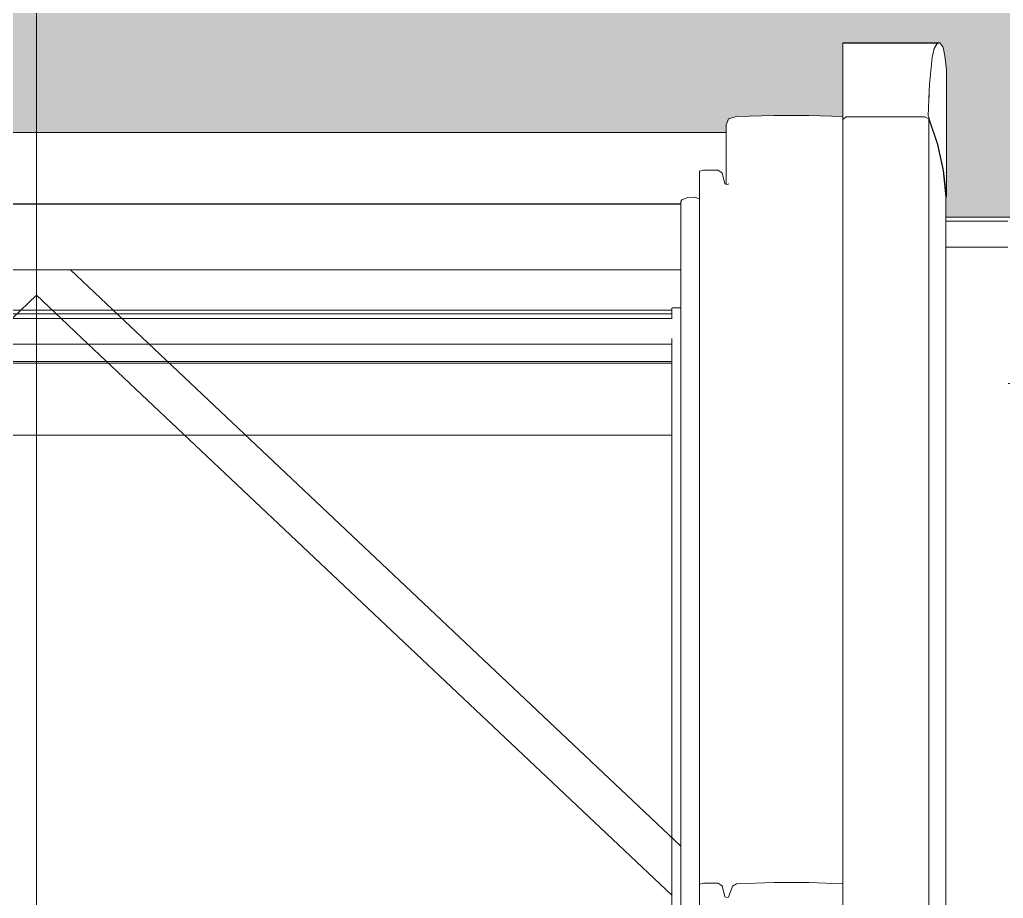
# Model space of a CAD drawing. Header units: metres. Extents: x -208 to 1512, y -277 to 123.
# Drawn here: x 4.2089 to 4.6692, y -2.5162 to -2.1051 of the extents above; entities that cross this region are included whole.
import ezdxf

# ---------------------------------------------------------------- set-up
doc = ezdxf.new("R2010")
doc.units = ezdxf.units.M
doc.header["$MEASUREMENT"] = 0
doc.linetypes.add('Wipeout_Contour', pattern=[1, 0, -1])
doc.layers.add('325 Dachfenster', color=7, linetype='Continuous')
doc.layers.add('330 Dachaufbau', color=7, linetype='Continuous')

# ---------------------------------------------------------------- blocks, each defined once
blk = doc.blocks.new('Dachfläche_17_4', base_point=(-0.00106, 0.07))
at = {"color": 254, "linetype": 'Wipeout_Contour', "lineweight": 0, "ltscale": 20.895429}
blk.add_wipeout([(3.805, -2.1975), (3.805, -2.22224), (5.505, -2.22224), (5.505, -2.1975)], dxfattribs=at).dxf.layer = '330 Dachaufbau'
at = {"layer": '330 Dachaufbau', "linetype": 'Continuous', "lineweight": 0, "true_color": 0x000000}
h = blk.add_hatch(color=18, dxfattribs=at)
h.paths.add_polyline_path([(3.445, -0.4), (3.755, -0.4), (3.755, 0.07), (2.8, 0.07), (2.8, -0.77152), (1.05, -0.77152), (1.05, 0.07), (-0.00106, 0.07), (0.01606, -4.6), (6.325, -4.6), (6.325, -0.82361), (3.445, -0.82361)])
h.paths.add_polyline_path([(3.805, -2.1975), (5.505, -2.1975), (5.505, -3.79873), (3.805, -3.79873)], flags=0)
h.paths.add_polyline_path([(1.075, -3.79873), (1.075, -2.1975), (2.775, -2.1975), (2.775, -3.79873)], flags=0)
at = {"layer": '330 Dachaufbau', "color": 7, "linetype": 'Continuous', "lineweight": 18, "flags": 128}
blk.add_lwpolyline([(5.505, -2.1975), (3.805, -2.1975)], dxfattribs=at)
at = {"color": 254, "linetype": 'Wipeout_Contour', "lineweight": 0, "ltscale": 20.995617}
blk.add_wipeout([(3.805, -2.2576), (3.805, -2.27528), (5.505, -2.27528), (5.505, -2.2576)], dxfattribs=at).dxf.layer = '330 Dachaufbau'
at = {"layer": '330 Dachaufbau', "color": 7, "linetype": 'Continuous', "lineweight": 18, "flags": 128}
blk.add_lwpolyline([(3.805, -2.27528), (5.505, -2.27528)], dxfattribs=at)
at = {"color": 254, "linetype": 'Wipeout_Contour', "lineweight": 0, "ltscale": 20.949564}
blk.add_wipeout([(3.805, -2.22224), (3.805, -2.2576), (5.505, -2.2576), (5.505, -2.22224)], dxfattribs=at).dxf.layer = '330 Dachaufbau'
blk = doc.blocks.new('DF Marker 27[476]_4', base_point=(4.21685, -2.22182))
at = {"layer": '325 Dachfenster', "color": 7, "linetype": 'Continuous', "lineweight": 13}
blk.add_line((4.21685, 1.53443), (4.21685, -4.11337), dxfattribs=at)
blk = doc.blocks.new('VELUX SlopeRoofBundle[18]_4')
at = {"color": 254, "linetype": 'Wipeout_Contour', "lineweight": 0, "ltscale": 20.455359}
blk.add_wipeout([(4.59405, -2.1228), (4.59405, -2.13533), (4.63468, -2.13533), (4.63589, -2.1228)], dxfattribs=at).dxf.layer = '325 Dachfenster'
at = {"color": 254, "linetype": 'Wipeout_Contour', "lineweight": 0, "ltscale": 14.44425}
blk.add_wipeout([(4.53955, -2.15426), (4.54056, -2.15159), (4.54055, -2.1515)], dxfattribs=at).dxf.layer = '325 Dachfenster'
at = {"color": 254, "linetype": 'Wipeout_Contour', "lineweight": 0, "ltscale": 19.185869}
blk.add_wipeout([(3.91535, -2.19156), (3.91535, -2.20216), (4.51835, -2.20216), (4.51835, -2.19156)], dxfattribs=at).dxf.layer = '325 Dachfenster'
at = {"color": 254, "linetype": 'Wipeout_Contour', "lineweight": 0, "ltscale": 38.303674}
blk.add_wipeout([(3.91535, -2.2132), (3.91545, -2.21347), (3.91545, -2.21425), (4.51825, -2.21425), (4.51825, -2.21347), (4.51835, -2.2132), (4.51835, -2.21235), (3.91535, -2.21235)], dxfattribs=at).dxf.layer = '325 Dachfenster'
at = {"color": 254, "linetype": 'Wipeout_Contour', "lineweight": 0, "ltscale": 19.229514}
blk.add_wipeout([(3.91545, -2.21934), (3.91545, -2.2221), (4.51825, -2.2221), (4.51825, -2.21934)], dxfattribs=at).dxf.layer = '325 Dachfenster'
at = {"color": 254, "linetype": 'Wipeout_Contour', "lineweight": 0, "ltscale": 57.115561}
blk.add_wipeout([(4.64235, -2.22338), (4.64235, -2.75824), (4.64255, -2.76012), (4.64255, -2.76014), (4.64315, -2.76329), (4.64445, -2.77719), (4.64445, -2.79316), (4.64448, -2.84047), (4.65685, -2.84047), (4.65685, -2.22338)], dxfattribs=at).dxf.layer = '325 Dachfenster'
at = {"color": 254, "linetype": 'Wipeout_Contour', "lineweight": 0, "ltscale": 21.046727}
blk.add_wipeout([(4.53895, -2.51562), (4.53895, -2.69331), (4.53975, -2.69331), (4.53975, -2.51591)], dxfattribs=at).dxf.layer = '325 Dachfenster'
at = {"color": 254, "linetype": 'Wipeout_Contour', "lineweight": 0, "ltscale": 19.199157}
blk.add_wipeout([(3.91535, -2.20648), (4.51835, -2.20648), (4.51835, -2.20216), (3.91535, -2.20216)], dxfattribs=at).dxf.layer = '325 Dachfenster'
at = {"color": 254, "linetype": 'Wipeout_Contour', "lineweight": 0, "ltscale": 26.165526}
blk.add_wipeout([(4.64235, -2.21296), (4.64235, -2.22338), (4.65685, -2.22338), (4.65685, -2.21147), (4.64235, -2.21148)], dxfattribs=at).dxf.layer = '325 Dachfenster'
at = {"color": 254, "linetype": 'Wipeout_Contour', "lineweight": 0, "ltscale": 19.21831}
blk.add_wipeout([(3.91545, -2.21425), (3.91545, -2.21531), (4.51825, -2.21531), (4.51825, -2.21425)], dxfattribs=at).dxf.layer = '325 Dachfenster'
at = {"color": 254, "linetype": 'Wipeout_Contour', "lineweight": 0, "ltscale": 19.231936}
blk.add_wipeout([(3.91545, -2.22217), (4.51825, -2.22217), (4.51825, -2.2221), (3.91545, -2.2221)], dxfattribs=at).dxf.layer = '325 Dachfenster'
at = {"color": 254, "linetype": 'Wipeout_Contour', "lineweight": 0, "ltscale": 21.049237}
blk.add_wipeout([(4.53975, -2.51591), (4.53975, -2.69331), (4.54055, -2.69331), (4.54055, -2.51569)], dxfattribs=at).dxf.layer = '325 Dachfenster'
at = {"color": 254, "linetype": 'Wipeout_Contour', "lineweight": 0, "ltscale": 19.207881}
blk.add_wipeout([(3.91535, -2.20648), (3.91535, -2.2115), (4.51835, -2.2115), (4.51835, -2.20648)], dxfattribs=at).dxf.layer = '325 Dachfenster'
at = {"color": 254, "linetype": 'Wipeout_Contour', "lineweight": 0, "ltscale": 25.315104}
blk.add_wipeout([(4.65685, -2.22338), (4.67135, -2.22338), (4.67135, -2.21296), (4.67135, -2.21148), (4.65685, -2.21147)], dxfattribs=at).dxf.layer = '325 Dachfenster'
at = {"color": 254, "linetype": 'Wipeout_Contour', "lineweight": 0, "ltscale": 19.219854}
blk.add_wipeout([(3.91545, -2.21531), (3.91545, -2.21595), (4.51825, -2.21595), (4.51825, -2.21531)], dxfattribs=at).dxf.layer = '325 Dachfenster'
at = {"color": 254, "linetype": 'Wipeout_Contour', "lineweight": 0, "ltscale": 21.05317}
blk.add_wipeout([(4.53765, -2.51046), (4.53765, -2.69331), (4.53895, -2.69331), (4.53895, -2.51562)], dxfattribs=at).dxf.layer = '325 Dachfenster'
at = {"color": 254, "linetype": 'Wipeout_Contour', "lineweight": 0, "ltscale": 19.212986}
blk.add_wipeout([(3.91535, -2.2115), (3.91535, -2.21235), (4.51835, -2.21235), (4.51835, -2.2115)], dxfattribs=at).dxf.layer = '325 Dachfenster'
at = {"color": 254, "linetype": 'Wipeout_Contour', "lineweight": 0, "ltscale": 19.224429}
blk.add_wipeout([(3.91545, -2.21934), (4.51825, -2.21934), (4.51825, -2.21666), (3.91545, -2.21666)], dxfattribs=at).dxf.layer = '325 Dachfenster'
at = {"color": 254, "linetype": 'Wipeout_Contour', "lineweight": 0, "ltscale": 53.186286}
blk.add_wipeout([(4.65685, -2.22338), (4.65685, -2.84047), (4.66923, -2.84047), (4.66925, -2.79316), (4.66925, -2.77719), (4.67055, -2.76329), (4.67115, -2.76014), (4.67115, -2.76012), (4.67135, -2.75824), (4.67135, -2.22338)], dxfattribs=at).dxf.layer = '325 Dachfenster'
at = {"color": 254, "linetype": 'Wipeout_Contour', "lineweight": 0, "ltscale": 21.034568}
blk.add_wipeout([(4.53555, -2.50919), (4.53555, -2.69331), (4.53765, -2.69331), (4.53765, -2.51046)], dxfattribs=at).dxf.layer = '325 Dachfenster'
at = {"color": 254, "linetype": 'Wipeout_Contour', "lineweight": 0, "ltscale": 21.062223}
blk.add_wipeout([(4.54055, -2.51569), (4.54055, -2.69331), (4.54255, -2.69331), (4.54255, -2.51053)], dxfattribs=at).dxf.layer = '325 Dachfenster'
at = {"color": 254, "linetype": 'Wipeout_Contour', "lineweight": 0, "ltscale": 20.576664}
blk.add_wipeout([(4.53895, -2.18194), (4.53895, -2.51562), (4.53975, -2.51591), (4.53975, -2.18222)], dxfattribs=at).dxf.layer = '325 Dachfenster'
at = {"color": 254, "linetype": 'Wipeout_Contour', "lineweight": 0, "ltscale": 19.221111}
blk.add_wipeout([(3.91545, -2.21595), (3.91545, -2.21666), (4.51825, -2.21666), (4.51825, -2.21595)], dxfattribs=at).dxf.layer = '325 Dachfenster'
at = {"color": 254, "linetype": 'Wipeout_Contour', "lineweight": 0, "ltscale": 21.016159}
blk.add_wipeout([(4.52895, -2.50919), (4.52895, -2.69331), (4.53555, -2.69331), (4.53555, -2.50919)], dxfattribs=at).dxf.layer = '325 Dachfenster'
at = {"color": 254, "linetype": 'Wipeout_Contour', "lineweight": 0, "ltscale": 21.057337}
blk.add_wipeout([(4.54255, -2.51053), (4.54255, -2.69331), (4.54435, -2.69331), (4.54435, -2.50947)], dxfattribs=at).dxf.layer = '325 Dachfenster'
at = {"color": 254, "linetype": 'Wipeout_Contour', "lineweight": 0, "ltscale": 29.564056}
blk.add_wipeout([(4.54045, -2.18204), (4.53975, -2.18222), (4.53975, -2.51591), (4.54055, -2.51569), (4.54055, -2.18197), (4.54045, -2.182)], dxfattribs=at).dxf.layer = '325 Dachfenster'
at = {"color": 254, "linetype": 'Wipeout_Contour', "lineweight": 0, "ltscale": 21.002364}
blk.add_wipeout([(4.52705, -2.50968), (4.52705, -2.69331), (4.52895, -2.69331), (4.52895, -2.50919)], dxfattribs=at).dxf.layer = '325 Dachfenster'
at = {"color": 254, "linetype": 'Wipeout_Contour', "lineweight": 0, "ltscale": 21.090371}
blk.add_wipeout([(4.54435, -2.50947), (4.54435, -2.69331), (4.56195, -2.69331), (4.56195, -2.50891)], dxfattribs=at).dxf.layer = '325 Dachfenster'
at = {"color": 254, "linetype": 'Wipeout_Contour', "lineweight": 0, "ltscale": 20.524845}
blk.add_wipeout([(4.52705, -2.50968), (4.52895, -2.50919), (4.52895, -2.1755), (4.52705, -2.176)], dxfattribs=at).dxf.layer = '325 Dachfenster'
at = {"color": 254, "linetype": 'Wipeout_Contour', "lineweight": 0, "ltscale": 20.576221}
blk.add_wipeout([(4.54055, -2.18197), (4.54055, -2.51569), (4.54255, -2.51053), (4.54255, -2.17681)], dxfattribs=at).dxf.layer = '325 Dachfenster'
at = {"color": 254, "linetype": 'Wipeout_Contour', "lineweight": 0, "ltscale": 21.147218}
blk.add_wipeout([(4.56195, -2.50891), (4.56195, -2.69331), (4.57815, -2.69331), (4.57815, -2.50891)], dxfattribs=at).dxf.layer = '325 Dachfenster'
at = {"color": 254, "linetype": 'Wipeout_Contour', "lineweight": 0, "ltscale": 20.566979}
blk.add_wipeout([(4.53765, -2.17678), (4.53765, -2.51046), (4.53895, -2.51562), (4.53895, -2.18194)], dxfattribs=at).dxf.layer = '325 Dachfenster'
at = {"color": 254, "linetype": 'Wipeout_Contour', "lineweight": 0, "ltscale": 20.579972}
blk.add_wipeout([(4.54255, -2.17681), (4.54255, -2.51053), (4.54435, -2.50947), (4.54435, -2.17575)], dxfattribs=at).dxf.layer = '325 Dachfenster'
at = {"color": 254, "linetype": 'Wipeout_Contour', "lineweight": 0, "ltscale": 31.33604}
blk.add_wipeout([(4.57815, -2.69331), (4.59405, -2.69331), (4.59405, -2.67954), (4.59405, -2.63963), (4.59405, -2.50942), (4.57815, -2.50891)], dxfattribs=at).dxf.layer = '325 Dachfenster'
at = {"layer": '325 Dachfenster', "linetype": 'Continuous', "lineweight": 0, "flags": 128}
for points in [[(4.53895, -2.51562), (4.53975, -2.51591)], [(4.53975, -2.51591), (4.54055, -2.51569)]]:
    blk.add_lwpolyline(points, dxfattribs=at)
at = {"color": 254, "linetype": 'Wipeout_Contour', "lineweight": 0, "ltscale": 20.540103}
blk.add_wipeout([(4.52895, -2.1755), (4.52895, -2.50919), (4.53555, -2.50919), (4.53555, -2.1755)], dxfattribs=at).dxf.layer = '325 Dachfenster'
at = {"color": 254, "linetype": 'Wipeout_Contour', "lineweight": 0, "ltscale": 20.614334}
blk.add_wipeout([(4.54435, -2.17575), (4.54435, -2.50947), (4.56195, -2.50891), (4.56195, -2.17519)], dxfattribs=at).dxf.layer = '325 Dachfenster'
at = {"layer": '325 Dachfenster', "linetype": 'Continuous', "lineweight": 0, "flags": 128}
for points in [[(4.54055, -2.51569), (4.54255, -2.51053)], [(4.54255, -2.51053), (4.54435, -2.50947)]]:
    blk.add_lwpolyline(points, dxfattribs=at)
at = {"color": 254, "linetype": 'Wipeout_Contour', "lineweight": 0, "ltscale": 20.555973}
blk.add_wipeout([(4.53555, -2.50919), (4.53765, -2.51046), (4.53765, -2.17678), (4.53555, -2.1755)], dxfattribs=at).dxf.layer = '325 Dachfenster'
at = {"color": 254, "linetype": 'Wipeout_Contour', "lineweight": 0, "ltscale": 20.673806}
blk.add_wipeout([(4.56195, -2.17519), (4.56195, -2.50891), (4.57815, -2.50891), (4.57815, -2.17519)], dxfattribs=at).dxf.layer = '325 Dachfenster'
at = {"color": 254, "linetype": 'Wipeout_Contour', "lineweight": 0, "ltscale": 67.459716}
blk.add_wipeout([(4.52705, -2.18441), (3.90665, -2.18441), (3.90665, -2.18898), (3.90905, -2.18816), (3.91215, -2.18823), (3.91495, -2.18936), (3.91545, -2.19021), (3.91545, -2.19134), (4.51825, -2.19134), (4.51825, -2.19021), (4.51875, -2.18936), (4.52155, -2.18823), (4.52465, -2.18816), (4.52705, -2.18898)], dxfattribs=at).dxf.layer = '325 Dachfenster'
at = {"layer": '325 Dachfenster', "linetype": 'Continuous', "lineweight": 0, "flags": 128}
for points in [[(4.53555, -2.50919), (4.53765, -2.51046)], [(4.53765, -2.51046), (4.53895, -2.51562)]]:
    blk.add_lwpolyline(points, dxfattribs=at)
at = {"color": 254, "linetype": 'Wipeout_Contour', "lineweight": 0, "ltscale": 36.111405}
blk.add_wipeout([(4.53955, -2.18215), (4.53975, -2.18222), (4.54045, -2.18204), (4.54045, -2.182), (4.54053, -2.18198), (4.54055, -2.1819), (4.53955, -2.15426)], dxfattribs=at).dxf.layer = '325 Dachfenster'
at = {"color": 254, "linetype": 'Wipeout_Contour', "lineweight": 0, "ltscale": 20.730878}
blk.add_wipeout([(4.59405, -2.1757), (4.57815, -2.17519), (4.57815, -2.50891), (4.59405, -2.50942)], dxfattribs=at).dxf.layer = '325 Dachfenster'
at = {"color": 254, "linetype": 'Wipeout_Contour', "lineweight": 0, "ltscale": 19.174991}
blk.add_wipeout([(3.91535, -2.19156), (4.51835, -2.19156), (4.51835, -2.19134), (3.91535, -2.19134)], dxfattribs=at).dxf.layer = '325 Dachfenster'
at = {"color": 254, "linetype": 'Wipeout_Contour', "lineweight": 0, "ltscale": 20.49088}
blk.add_wipeout([(4.54056, -2.15159), (4.53955, -2.15426), (4.54055, -2.1819), (4.54255, -2.17681)], dxfattribs=at).dxf.layer = '325 Dachfenster'
at = {"color": 254, "linetype": 'Wipeout_Contour', "lineweight": 0, "ltscale": 41.556905}
blk.add_wipeout([(4.51825, -2.69331), (4.51875, -2.69331), (4.51875, -2.18936), (4.51825, -2.19021), (4.51825, -2.19134), (4.51835, -2.19134), (4.51835, -2.2132), (4.51825, -2.21347)], dxfattribs=at).dxf.layer = '325 Dachfenster'
at = {"color": 254, "linetype": 'Wipeout_Contour', "lineweight": 0, "ltscale": 15.376211}
blk.add_wipeout([(4.54055, -2.1515), (4.54255, -2.17681), (4.54435, -2.17575)], dxfattribs=at).dxf.layer = '325 Dachfenster'
at = {"color": 254, "linetype": 'Wipeout_Contour', "lineweight": 0, "ltscale": 20.706142}
blk.add_wipeout([(4.51875, -2.69331), (4.52155, -2.69331), (4.52155, -2.18823), (4.51875, -2.18936)], dxfattribs=at).dxf.layer = '325 Dachfenster'
at = {"layer": '325 Dachfenster', "linetype": 'Continuous', "lineweight": 0, "flags": 128}
for points in [[(4.51825, -2.19021), (4.51875, -2.18936)], [(4.51825, -2.19021), (4.51825, -2.19134)], [(3.91535, -2.19134), (4.51835, -2.19134)], [(4.51835, -2.19156), (4.51835, -2.19134)], [(4.51835, -2.2132), (4.51835, -2.21235), (4.51835, -2.2115), (4.51835, -2.20648), (4.51835, -2.20216), (4.51835, -2.19156)]]:
    blk.add_lwpolyline(points, dxfattribs=at)
at = {"color": 254, "linetype": 'Wipeout_Contour', "lineweight": 0, "ltscale": 20.260309}
blk.add_wipeout([(4.56195, -2.14987), (4.54435, -2.15044), (4.54435, -2.17575), (4.56195, -2.17519)], dxfattribs=at).dxf.layer = '325 Dachfenster'
at = {"color": 254, "linetype": 'Wipeout_Contour', "lineweight": 0, "ltscale": 20.715235}
blk.add_wipeout([(4.52155, -2.18823), (4.52155, -2.69331), (4.52465, -2.69331), (4.52465, -2.18816)], dxfattribs=at).dxf.layer = '325 Dachfenster'
at = {"color": 254, "linetype": 'Wipeout_Contour', "lineweight": 0, "ltscale": 39.552354}
blk.add_wipeout([(3.91545, -2.51658), (4.10259, -2.69331), (4.33111, -2.69331), (4.51825, -2.51658), (4.51825, -2.49183), (4.23273, -2.22217), (4.20098, -2.22217), (3.91545, -2.49183)], dxfattribs=at).dxf.layer = '325 Dachfenster'
at = {"layer": '325 Dachfenster', "linetype": 'Continuous', "lineweight": 0, "flags": 128}
for points in [[(4.51875, -2.18936), (4.52155, -2.18823)], [(4.21685, -2.23405), (4.2054, -2.24487), (4.19566, -2.25406), (3.91942, -2.51496)]]:
    blk.add_lwpolyline(points, dxfattribs=at)
at = {"color": 254, "linetype": 'Wipeout_Contour', "lineweight": 0, "ltscale": 14.531304}
blk.add_wipeout([(4.54055, -2.1515), (4.54435, -2.17575), (4.54435, -2.15044)], dxfattribs=at).dxf.layer = '325 Dachfenster'
at = {"color": 254, "linetype": 'Wipeout_Contour', "lineweight": 0, "ltscale": 20.325608}
blk.add_wipeout([(4.56195, -2.17519), (4.57815, -2.17519), (4.57815, -2.14987), (4.56195, -2.14987)], dxfattribs=at).dxf.layer = '325 Dachfenster'
at = {"color": 254, "linetype": 'Wipeout_Contour', "lineweight": 0, "ltscale": 20.725742}
blk.add_wipeout([(4.52705, -2.18898), (4.52465, -2.18816), (4.52465, -2.69331), (4.52705, -2.69331)], dxfattribs=at).dxf.layer = '325 Dachfenster'
at = {"color": 254, "linetype": 'Wipeout_Contour', "lineweight": 0, "ltscale": 14.410276}
blk.add_wipeout([(4.23273, -2.22217), (4.51825, -2.49183), (4.51825, -2.22217)], dxfattribs=at).dxf.layer = '325 Dachfenster'
at = {"layer": '325 Dachfenster', "linetype": 'Continuous', "lineweight": 0, "flags": 128}
for points in [[(4.53955, -2.15426), (4.54055, -2.1515)], [(4.52155, -2.18823), (4.52465, -2.18816)], [(4.52465, -2.18816), (4.52705, -2.18898)], [(4.51825, -2.21347), (4.51825, -2.69331)], [(3.91545, -2.2221), (4.51825, -2.2221)], [(3.91545, -2.22217), (4.51825, -2.22217)], [(4.23273, -2.22217), (4.51825, -2.49183)], [(4.21685, -2.23405), (4.22831, -2.24487), (4.23804, -2.25406), (4.51429, -2.51496)], [(3.91955, -2.24098), (4.51415, -2.24098)], [(4.51435, -2.23992), (4.51415, -2.24013)], [(4.51415, -2.24013), (4.51415, -2.24487)], [(4.51825, -2.23992), (4.51435, -2.23992)], [(3.91942, -2.24487), (4.51429, -2.24487)], [(3.91955, -2.24268), (4.51415, -2.24268)], [(4.51415, -2.25435), (4.51415, -2.69331)], [(3.91955, -2.25689), (4.51415, -2.25689)], [(3.91955, -2.26502), (4.51415, -2.26502)], [(3.91955, -2.2658), (4.51415, -2.2658)], [(3.91955, -2.29953), (4.51415, -2.29953)], [(4.52705, -2.50968), (4.52895, -2.50919), (4.53555, -2.50919)]]:
    blk.add_lwpolyline(points, dxfattribs=at)
at = {"color": 254, "linetype": 'Wipeout_Contour', "lineweight": 0, "ltscale": 20.382089}
blk.add_wipeout([(4.57815, -2.14987), (4.57815, -2.17519), (4.59405, -2.1757), (4.59405, -2.15039)], dxfattribs=at).dxf.layer = '325 Dachfenster'
at = {"color": 254, "linetype": 'Wipeout_Contour', "lineweight": 0, "ltscale": 19.130181}
blk.add_wipeout([(3.89415, -2.16985), (4.53955, -2.16985), (4.53955, -2.1579), (3.89415, -2.1579)], dxfattribs=at).dxf.layer = '325 Dachfenster'
at = {"color": 254, "linetype": 'Wipeout_Contour', "lineweight": 0, "ltscale": 68.278725}
blk.add_wipeout([(4.63413, -2.15046), (4.59405, -2.15046), (4.59405, -2.15186), (4.59575, -2.15061), (4.63255, -2.15061), (4.63435, -2.15157), (4.63835, -2.16352), (4.64105, -2.17569), (4.64235, -2.18793), (4.64235, -2.18808), (4.64255, -2.18793), (4.64125, -2.17569), (4.63855, -2.16352), (4.63455, -2.15157)], dxfattribs=at).dxf.layer = '325 Dachfenster'
at = {"color": 254, "linetype": 'Wipeout_Contour', "lineweight": 0, "ltscale": 19.118193}
blk.add_wipeout([(3.89415, -2.15783), (3.89415, -2.1579), (4.53955, -2.1579), (4.53955, -2.15783)], dxfattribs=at).dxf.layer = '325 Dachfenster'
at = {"color": 254, "linetype": 'Wipeout_Contour', "lineweight": 0, "ltscale": 76.476663}
blk.add_wipeout([(3.89415, -2.16985), (3.89415, -2.18215), (3.89475, -2.18194), (3.89605, -2.17678), (3.89815, -2.1755), (3.90475, -2.1755), (3.90665, -2.176), (3.90665, -2.18441), (4.52705, -2.18441), (4.52705, -2.176), (4.52895, -2.1755), (4.53555, -2.1755), (4.53765, -2.17678), (4.53895, -2.18194), (4.53955, -2.18215), (4.53955, -2.16985)], dxfattribs=at).dxf.layer = '325 Dachfenster'
at = {"layer": '325 Dachfenster', "linetype": 'Continuous', "lineweight": 0}
blk.add_line((4.21685, 1.53443), (4.21685, -4.11337), dxfattribs=at)
at = {"layer": '325 Dachfenster', "linetype": 'Continuous', "lineweight": 0, "flags": 128}
for points in [[(3.89415, -2.15783), (4.53955, -2.15783)], [(4.52705, -2.176), (4.52895, -2.1755), (4.53555, -2.1755)], [(4.52705, -2.176), (4.52705, -2.50968), (4.52705, -2.69331)], [(4.53555, -2.1755), (4.53765, -2.17678)]]:
    blk.add_lwpolyline(points, dxfattribs=at)
at = {"color": 254, "linetype": 'Wipeout_Contour', "lineweight": 0, "ltscale": 25.561813}
blk.add_wipeout([(4.64179, -2.12203), (4.64125, -2.11886), (4.64125, -2.17569), (4.64255, -2.18793), (4.64255, -2.12852)], dxfattribs=at).dxf.layer = '325 Dachfenster'
at = {"color": 254, "linetype": 'Wipeout_Contour', "lineweight": 0, "ltscale": 20.465296}
blk.add_wipeout([(4.59405, -2.15004), (4.59405, -2.15046), (4.63413, -2.15046), (4.63405, -2.15004)], dxfattribs=at).dxf.layer = '325 Dachfenster'
at = {"color": 254, "linetype": 'Wipeout_Contour', "lineweight": 0, "ltscale": 21.472444}
blk.add_wipeout([(4.54053, -2.18198), (4.54055, -2.18197), (4.54255, -2.17681), (4.54055, -2.1819)], dxfattribs=at).dxf.layer = '325 Dachfenster'
at = {"layer": '325 Dachfenster', "linetype": 'Continuous', "lineweight": 0, "flags": 128}
for points in [[(4.53955, -2.18215), (4.53955, -2.15426)], [(4.53765, -2.17678), (4.53895, -2.18194)], [(4.53895, -2.18194), (4.53975, -2.18222)], [(4.53975, -2.18222), (4.54045, -2.18204)], [(4.54045, -2.18204), (4.54045, -2.182)], [(4.54053, -2.18198), (4.54055, -2.1819)]]:
    blk.add_lwpolyline(points, dxfattribs=at)
at = {"color": 254, "linetype": 'Wipeout_Contour', "lineweight": 0, "ltscale": 25.000483}
blk.add_wipeout([(4.63468, -2.13533), (4.59405, -2.13533), (4.59405, -2.15004), (4.63405, -2.15004), (4.63455, -2.13852)], dxfattribs=at).dxf.layer = '325 Dachfenster'
at = {"color": 254, "linetype": 'Wipeout_Contour', "lineweight": 0, "ltscale": 20.673796}
blk.add_wipeout([(4.63455, -2.13852), (4.63405, -2.15004), (4.63413, -2.15046), (4.63455, -2.15157)], dxfattribs=at).dxf.layer = '325 Dachfenster'
at = {"color": 254, "linetype": 'Wipeout_Contour', "lineweight": 0, "ltscale": 20.970123}
blk.add_wipeout([(4.59405, -2.15186), (4.59405, -2.72249), (4.59575, -2.72249), (4.59575, -2.15061)], dxfattribs=at).dxf.layer = '325 Dachfenster'
at = {"color": 254, "linetype": 'Wipeout_Contour', "lineweight": 0, "ltscale": 40.563851}
blk.add_wipeout([(4.63455, -2.15157), (4.63855, -2.16352), (4.63855, -2.11619), (4.63826, -2.11624), (4.63685, -2.11859), (4.63589, -2.1228), (4.63468, -2.13533), (4.63455, -2.13852)], dxfattribs=at).dxf.layer = '325 Dachfenster'
at = {"color": 254, "linetype": 'Wipeout_Contour', "lineweight": 0, "ltscale": 25.268528}
blk.add_wipeout([(4.59405, -2.11624), (4.63826, -2.11624), (4.63855, -2.11619), (4.63955, -2.11589), (4.59405, -2.11589)], dxfattribs=at).dxf.layer = '325 Dachfenster'
at = {"color": 254, "linetype": 'Wipeout_Contour', "lineweight": 0, "ltscale": 31.844845}
blk.add_wipeout([(4.63435, -2.15157), (4.63255, -2.15061), (4.63255, -2.72249), (4.63402, -2.72249), (4.6341, -2.72258), (4.63435, -2.72323)], dxfattribs=at).dxf.layer = '325 Dachfenster'
at = {"color": 254, "linetype": 'Wipeout_Contour', "lineweight": 0, "ltscale": 20.442014}
blk.add_wipeout([(4.59405, -2.11624), (4.59405, -2.11859), (4.63685, -2.11859), (4.63826, -2.11624)], dxfattribs=at).dxf.layer = '325 Dachfenster'
at = {"color": 254, "linetype": 'Wipeout_Contour', "lineweight": 0, "ltscale": 20.437468}
blk.add_wipeout([(4.59405, -2.11859), (4.59405, -2.1228), (4.63589, -2.1228), (4.63685, -2.11859)], dxfattribs=at).dxf.layer = '325 Dachfenster'
at = {"color": 254, "linetype": 'Wipeout_Contour', "lineweight": 0, "ltscale": 30.104884}
blk.add_wipeout([(4.63855, -2.11619), (4.63855, -2.16352), (4.64125, -2.17569), (4.64125, -2.11886), (4.64086, -2.11774), (4.63955, -2.11589)], dxfattribs=at).dxf.layer = '325 Dachfenster'
at = {"layer": '325 Dachfenster', "linetype": 'Continuous', "lineweight": 0, "flags": 128}
blk.add_lwpolyline([(4.63955, -2.11589), (4.59405, -2.11589)], dxfattribs=at)
at = {"color": 254, "linetype": 'Wipeout_Contour', "lineweight": 0, "ltscale": 27.159301}
blk.add_wipeout([(4.63835, -2.16352), (4.63835, -2.73511), (4.63855, -2.73571), (4.64105, -2.74698), (4.64105, -2.17569)], dxfattribs=at).dxf.layer = '325 Dachfenster'
at = {"color": 254, "linetype": 'Wipeout_Contour', "lineweight": 0, "ltscale": 27.135745}
blk.add_wipeout([(4.63435, -2.15157), (4.63435, -2.72323), (4.63455, -2.72376), (4.63835, -2.73511), (4.63835, -2.16352)], dxfattribs=at).dxf.layer = '325 Dachfenster'
at = {"color": 254, "linetype": 'Wipeout_Contour', "lineweight": 0, "ltscale": 27.131403}
blk.add_wipeout([(4.64235, -2.18793), (4.64105, -2.17569), (4.64105, -2.74698), (4.64125, -2.74788), (4.64235, -2.75824)], dxfattribs=at).dxf.layer = '325 Dachfenster'
at = {"layer": '325 Dachfenster', "linetype": 'Continuous', "lineweight": 0, "flags": 128}
for points in [[(4.64255, -2.18793), (4.64255, -2.12852)], [(4.64235, -2.18793), (4.64235, -2.75824)], [(4.64235, -2.18808), (4.64255, -2.18793)], [(4.67135, -2.21148), (4.65685, -2.21147), (4.64235, -2.21148)]]:
    blk.add_lwpolyline(points, dxfattribs=at)
at = {"color": 254, "linetype": 'Wipeout_Contour', "lineweight": 0, "ltscale": 21.039111}
blk.add_wipeout([(4.59575, -2.72249), (4.63255, -2.72249), (4.63255, -2.15061), (4.59575, -2.15061)], dxfattribs=at).dxf.layer = '325 Dachfenster'
at = {"layer": '325 Dachfenster', "linetype": 'Continuous', "lineweight": 0, "flags": 128}
for points in [[(4.59405, -2.15004), (4.59405, -2.13533), (4.59405, -2.1228), (4.59405, -2.11859), (4.59405, -2.11624), (4.59405, -2.11589)], [(4.63405, -2.15004), (4.63455, -2.13852), (4.63468, -2.13533), (4.63589, -2.1228), (4.63685, -2.11859), (4.63826, -2.11624), (4.63855, -2.11619), (4.63955, -2.11589), (4.64086, -2.11774), (4.64125, -2.11886), (4.64179, -2.12203), (4.64255, -2.12852)], [(4.54055, -2.1515), (4.54435, -2.15044), (4.56195, -2.14987), (4.57815, -2.14987), (4.59405, -2.15039)], [(4.59405, -2.15046), (4.59405, -2.15004)], [(4.59405, -2.15186), (4.59405, -2.15046)], [(4.59575, -2.15061), (4.59405, -2.15186)], [(4.59405, -2.15186), (4.59405, -2.72249)], [(4.63255, -2.15061), (4.59575, -2.15061)], [(4.63435, -2.15157), (4.63255, -2.15061)], [(4.63405, -2.15004), (4.63413, -2.15046)], [(4.64255, -2.18793), (4.64125, -2.17569), (4.63855, -2.16352), (4.63455, -2.15157), (4.63413, -2.15046)], [(4.63435, -2.15157), (4.63435, -2.72323)], [(4.64235, -2.18793), (4.64105, -2.17569), (4.63835, -2.16352), (4.63435, -2.15157)], [(4.54435, -2.50947), (4.56195, -2.50891), (4.57815, -2.50891), (4.59405, -2.50942)]]:
    blk.add_lwpolyline(points, dxfattribs=at)
at = {"layer": '325 Dachfenster', "color": 7, "lineweight": 13}
blk.add_blockref('DF Marker 27[476]_4', (4.21685, -2.22182), dxfattribs=at)
blk = doc.blocks.new('Dachfläche_34_4', base_point=(5.54685, -2.19932))
at = {"layer": '325 Dachfenster', "color": 7, "linetype": 'Continuous', "lineweight": 13, "true_color": 0xf4f4f4, "flags": 128}
for points in [[(4.64235, -2.19932), (4.67135, -2.19932)], [(4.51415, -2.31926), (3.91955, -2.31926)], [(3.91955, -2.3636), (4.51415, -2.3636)]]:
    blk.add_lwpolyline(points, dxfattribs=at)
at = {"layer": '325 Dachfenster', "linetype": 'Continuous', "lineweight": 0}
blk.add_blockref('VELUX SlopeRoofBundle[18]_4', (0, 0), dxfattribs=at)

msp = doc.modelspace()

# ---------------------------------------------------------------- block references
at = {"layer": '330 Dachaufbau', "color": 7, "linetype": 'Continuous', "lineweight": 18}
msp.add_blockref('Dachfläche_17_4', (-0.00106, 0.07), dxfattribs=at)

# ---------------------------------------------------------------- next in the draw order: block references
at = {"layer": '325 Dachfenster', "color": 7, "linetype": 'Continuous', "lineweight": 13, "true_color": 0xf4f4f4}
msp.add_blockref('Dachfläche_34_4', (5.54685, -2.19932), dxfattribs=at)

doc.saveas('drawing.dxf')
